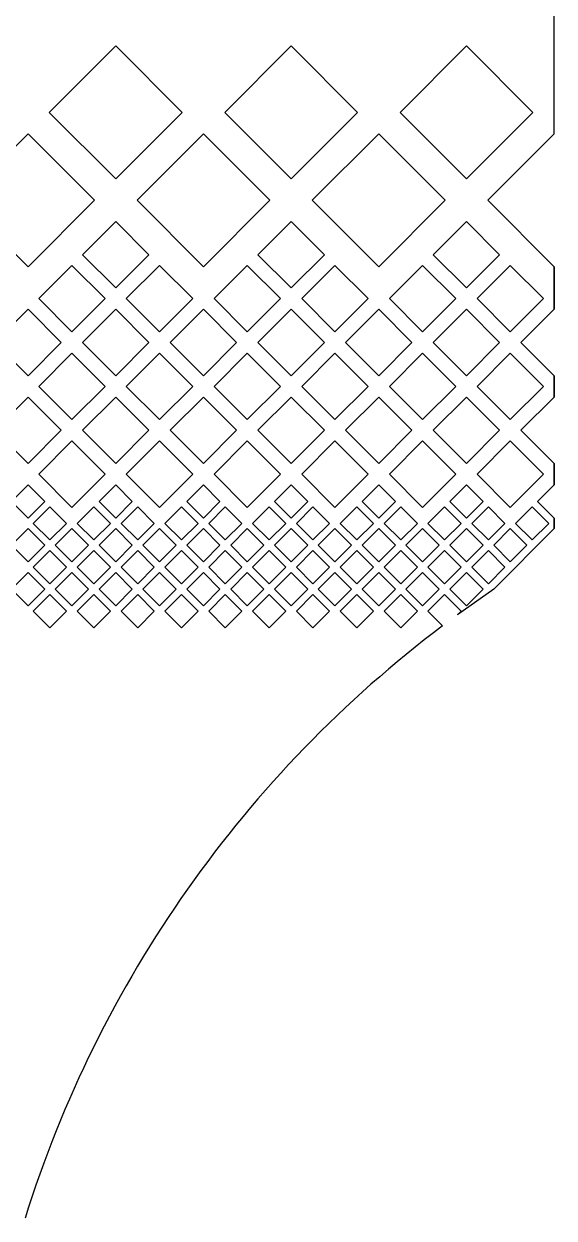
# Model space of a CAD drawing. Header units: inches. Extents: x 1277 to 1304299, y 7085 to 100777.
# Drawn here: x 1302878 to 1303443, y 94749 to 96019 of the extents above; entities that cross this region are included whole.
import ezdxf

# ---------------------------------------------------------------- set-up
doc = ezdxf.new("R2010")
doc.units = ezdxf.units.IN
doc.header["$MEASUREMENT"] = 0

msp = doc.modelspace()

# ---------------------------------------------------------------- linework, layer by layer
for p, q in [((1303442.9, 95902.5), (1303442.9, 96202.5)), ((1302976.2, 95995.9), (1302905.5, 95925.1)), ((1303046.9, 95925.1), (1302976.2, 95995.9)), ((1303162.9, 95995.9), (1303092.2, 95925.1)), ((1303233.6, 95925.1), (1303162.9, 95995.9)), ((1303349.6, 95995.9), (1303278.9, 95925.1)), ((1303420.3, 95925.1), (1303349.6, 95995.9)), ((1302905.5, 95925.1), (1302976.2, 95854.4)), ((1302976.2, 95854.4), (1303046.9, 95925.1)), ((1303092.2, 95925.1), (1303162.9, 95854.4)), ((1303162.9, 95854.4), (1303233.6, 95925.1)), ((1303278.9, 95925.1), (1303349.6, 95854.4)), ((1303349.6, 95854.4), (1303420.3, 95925.1)), ((1302882.9, 95902.5), (1302812.2, 95831.8)), ((1302953.6, 95831.8), (1302882.9, 95902.5)), ((1303069.6, 95902.5), (1302998.9, 95831.8)), ((1303140.3, 95831.8), (1303069.6, 95902.5)), ((1303256.2, 95902.5), (1303185.5, 95831.8)), ((1303326.9, 95831.8), (1303256.2, 95902.5)), ((1303442.9, 95902.5), (1303372.2, 95831.8)), ((1302812.2, 95831.8), (1302882.9, 95761.1)), ((1302882.9, 95761.1), (1302953.6, 95831.8)), ((1302998.9, 95831.8), (1303069.6, 95761.1)), ((1303069.6, 95761.1), (1303140.3, 95831.8)), ((1303185.5, 95831.8), (1303256.2, 95761.1)), ((1303256.2, 95761.1), (1303326.9, 95831.8)), ((1303372.2, 95831.8), (1303442.9, 95761.1)), ((1302976.2, 95809.2), (1302940.9, 95773.8)), ((1303011.6, 95773.8), (1302976.2, 95809.2)), ((1303162.9, 95809.2), (1303127.5, 95773.8)), ((1303198.3, 95773.8), (1303162.9, 95809.2)), ((1303349.6, 95809.2), (1303314.2, 95773.8)), ((1303384.9, 95773.8), (1303349.6, 95809.2)), ((1302929.6, 95762.5), (1302894.2, 95727.2)), ((1302964.9, 95727.2), (1302929.6, 95762.5)), ((1302940.9, 95773.8), (1302976.2, 95738.5)), ((1302976.2, 95738.5), (1303011.6, 95773.8)), ((1303022.9, 95762.5), (1302987.5, 95727.2)), ((1303058.2, 95727.2), (1303022.9, 95762.5)), ((1303116.2, 95762.5), (1303080.9, 95727.2)), ((1303151.6, 95727.2), (1303116.2, 95762.5)), ((1303127.5, 95773.8), (1303162.9, 95738.5)), ((1303162.9, 95738.5), (1303198.3, 95773.8)), ((1303209.6, 95762.5), (1303174.2, 95727.2)), ((1303244.9, 95727.2), (1303209.6, 95762.5)), ((1303302.9, 95762.5), (1303267.6, 95727.2)), ((1303338.3, 95727.2), (1303302.9, 95762.5)), ((1303314.2, 95773.8), (1303349.6, 95738.5)), ((1303349.6, 95738.5), (1303384.9, 95773.8)), ((1303396.2, 95762.5), (1303360.9, 95727.2)), ((1303431.6, 95727.2), (1303396.2, 95762.5)), ((1303442.9, 95761.1), (1303442.9, 95715.8)), ((1303442.9, 95715.8), (1303442.9, 95761.1)), ((1302894.2, 95727.2), (1302929.6, 95691.8)), ((1302929.6, 95691.8), (1302964.9, 95727.2)), ((1302987.5, 95727.2), (1303022.9, 95691.8)), ((1303022.9, 95691.8), (1303058.2, 95727.2)), ((1303080.9, 95727.2), (1303116.2, 95691.8)), ((1303116.2, 95691.8), (1303151.6, 95727.2)), ((1303174.2, 95727.2), (1303209.6, 95691.8)), ((1303209.6, 95691.8), (1303244.9, 95727.2)), ((1303267.6, 95727.2), (1303302.9, 95691.8)), ((1303302.9, 95691.8), (1303338.3, 95727.2)), ((1303360.9, 95727.2), (1303396.2, 95691.8)), ((1303396.2, 95691.8), (1303431.6, 95727.2)), ((1302882.9, 95715.8), (1302847.5, 95680.5)), ((1302918.2, 95680.5), (1302882.9, 95715.8)), ((1302976.2, 95715.8), (1302940.9, 95680.5)), ((1303011.6, 95680.5), (1302976.2, 95715.8)), ((1303069.6, 95715.8), (1303034.2, 95680.5)), ((1303104.9, 95680.5), (1303069.6, 95715.8)), ((1303162.9, 95715.8), (1303127.5, 95680.5)), ((1303198.3, 95680.5), (1303162.9, 95715.8)), ((1303256.2, 95715.8), (1303220.9, 95680.5)), ((1303291.6, 95680.5), (1303256.2, 95715.8)), ((1303349.6, 95715.8), (1303314.2, 95680.5)), ((1303384.9, 95680.5), (1303349.6, 95715.8)), ((1303442.9, 95715.8), (1303407.6, 95680.5)), ((1302847.5, 95680.5), (1302882.9, 95645.1)), ((1302882.9, 95645.1), (1302918.2, 95680.5)), ((1302940.9, 95680.5), (1302976.2, 95645.1)), ((1302976.2, 95645.1), (1303011.6, 95680.5)), ((1303034.2, 95680.5), (1303069.6, 95645.1)), ((1303069.6, 95645.1), (1303104.9, 95680.5)), ((1303127.5, 95680.5), (1303162.9, 95645.1)), ((1303162.9, 95645.1), (1303198.3, 95680.5)), ((1303220.9, 95680.5), (1303256.2, 95645.1)), ((1303256.2, 95645.1), (1303291.6, 95680.5)), ((1303314.2, 95680.5), (1303349.6, 95645.1)), ((1303349.6, 95645.1), (1303384.9, 95680.5)), ((1303407.6, 95680.5), (1303442.9, 95645.1)), ((1302929.6, 95669.2), (1302894.2, 95633.8)), ((1302964.9, 95633.8), (1302929.6, 95669.2)), ((1303022.9, 95669.2), (1302987.5, 95633.8)), ((1303058.2, 95633.8), (1303022.9, 95669.2)), ((1303116.2, 95669.2), (1303080.9, 95633.8)), ((1303151.6, 95633.8), (1303116.2, 95669.2)), ((1303209.6, 95669.2), (1303174.2, 95633.8)), ((1303244.9, 95633.8), (1303209.6, 95669.2)), ((1303302.9, 95669.2), (1303267.6, 95633.8)), ((1303338.3, 95633.8), (1303302.9, 95669.2)), ((1303396.2, 95669.2), (1303360.9, 95633.8)), ((1303431.6, 95633.8), (1303396.2, 95669.2)), ((1303442.9, 95645.1), (1303442.9, 95622.5)), ((1303442.9, 95622.5), (1303442.9, 95645.1)), ((1302882.9, 95622.5), (1302847.5, 95587.1)), ((1302882.9, 95622.5), (1302847.5, 95587.1)), ((1302882.9, 95622.5), (1302847.5, 95587.1)), ((1302918.2, 95587.1), (1302882.9, 95622.5)), ((1302918.2, 95587.1), (1302882.9, 95622.5)), ((1302918.2, 95587.1), (1302882.9, 95622.5)), ((1302894.2, 95633.8), (1302929.6, 95598.5)), ((1302929.6, 95598.5), (1302964.9, 95633.8)), ((1302976.2, 95622.5), (1302940.9, 95587.1)), ((1302976.2, 95622.5), (1302940.9, 95587.1)), ((1302976.2, 95622.5), (1302940.9, 95587.1)), ((1303011.6, 95587.1), (1302976.2, 95622.5)), ((1303011.6, 95587.1), (1302976.2, 95622.5)), ((1303011.6, 95587.1), (1302976.2, 95622.5)), ((1302987.5, 95633.8), (1303022.9, 95598.5)), ((1303022.9, 95598.5), (1303058.2, 95633.8)), ((1303069.6, 95622.5), (1303034.2, 95587.1)), ((1303069.6, 95622.5), (1303034.2, 95587.1)), ((1303069.6, 95622.5), (1303034.2, 95587.1)), ((1303104.9, 95587.1), (1303069.6, 95622.5)), ((1303104.9, 95587.1), (1303069.6, 95622.5)), ((1303104.9, 95587.1), (1303069.6, 95622.5)), ((1303080.9, 95633.8), (1303116.2, 95598.5)), ((1303116.2, 95598.5), (1303151.6, 95633.8)), ((1303162.9, 95622.5), (1303127.5, 95587.1)), ((1303162.9, 95622.5), (1303127.5, 95587.1)), ((1303162.9, 95622.5), (1303127.5, 95587.1)), ((1303198.3, 95587.1), (1303162.9, 95622.5)), ((1303198.3, 95587.1), (1303162.9, 95622.5)), ((1303198.3, 95587.1), (1303162.9, 95622.5)), ((1303174.2, 95633.8), (1303209.6, 95598.5)), ((1303209.6, 95598.5), (1303244.9, 95633.8)), ((1303256.2, 95622.5), (1303220.9, 95587.1)), ((1303256.2, 95622.5), (1303220.9, 95587.1)), ((1303256.2, 95622.5), (1303220.9, 95587.1)), ((1303291.6, 95587.1), (1303256.2, 95622.5)), ((1303291.6, 95587.1), (1303256.2, 95622.5)), ((1303291.6, 95587.1), (1303256.2, 95622.5)), ((1303267.6, 95633.8), (1303302.9, 95598.5)), ((1303302.9, 95598.5), (1303338.3, 95633.8)), ((1303349.6, 95622.5), (1303314.2, 95587.1)), ((1303349.6, 95622.5), (1303314.2, 95587.1)), ((1303349.6, 95622.5), (1303314.2, 95587.1)), ((1303384.9, 95587.1), (1303349.6, 95622.5)), ((1303384.9, 95587.1), (1303349.6, 95622.5)), ((1303384.9, 95587.1), (1303349.6, 95622.5)), ((1303360.9, 95633.8), (1303396.2, 95598.5)), ((1303396.2, 95598.5), (1303431.6, 95633.8)), ((1303442.9, 95622.5), (1303407.6, 95587.1)), ((1303442.9, 95622.5), (1303407.6, 95587.1)), ((1303442.9, 95622.5), (1303407.6, 95587.1)), ((1302847.5, 95587.1), (1302882.9, 95551.8)), ((1302847.5, 95587.1), (1302882.9, 95551.8)), ((1302847.5, 95587.1), (1302882.9, 95551.8)), ((1302882.9, 95551.8), (1302918.2, 95587.1)), ((1302882.9, 95551.8), (1302918.2, 95587.1)), ((1302882.9, 95551.8), (1302918.2, 95587.1)), ((1302940.9, 95587.1), (1302976.2, 95551.8)), ((1302940.9, 95587.1), (1302976.2, 95551.8)), ((1302940.9, 95587.1), (1302976.2, 95551.8)), ((1302976.2, 95551.8), (1303011.6, 95587.1)), ((1302976.2, 95551.8), (1303011.6, 95587.1)), ((1302976.2, 95551.8), (1303011.6, 95587.1)), ((1303034.2, 95587.1), (1303069.6, 95551.8)), ((1303034.2, 95587.1), (1303069.6, 95551.8)), ((1303034.2, 95587.1), (1303069.6, 95551.8)), ((1303069.6, 95551.8), (1303104.9, 95587.1)), ((1303069.6, 95551.8), (1303104.9, 95587.1)), ((1303069.6, 95551.8), (1303104.9, 95587.1)), ((1303127.5, 95587.1), (1303162.9, 95551.8)), ((1303127.5, 95587.1), (1303162.9, 95551.8)), ((1303127.5, 95587.1), (1303162.9, 95551.8)), ((1303162.9, 95551.8), (1303198.3, 95587.1)), ((1303162.9, 95551.8), (1303198.3, 95587.1)), ((1303162.9, 95551.8), (1303198.3, 95587.1)), ((1303220.9, 95587.1), (1303256.2, 95551.8)), ((1303220.9, 95587.1), (1303256.2, 95551.8)), ((1303220.9, 95587.1), (1303256.2, 95551.8)), ((1303256.2, 95551.8), (1303291.6, 95587.1)), ((1303256.2, 95551.8), (1303291.6, 95587.1)), ((1303256.2, 95551.8), (1303291.6, 95587.1)), ((1303314.2, 95587.1), (1303349.6, 95551.8)), ((1303314.2, 95587.1), (1303349.6, 95551.8)), ((1303314.2, 95587.1), (1303349.6, 95551.8)), ((1303349.6, 95551.8), (1303384.9, 95587.1)), ((1303349.6, 95551.8), (1303384.9, 95587.1)), ((1303349.6, 95551.8), (1303384.9, 95587.1)), ((1303407.6, 95587.1), (1303442.9, 95551.8)), ((1303407.6, 95587.1), (1303442.9, 95551.8)), ((1303407.6, 95587.1), (1303442.9, 95551.8)), ((1302929.6, 95575.8), (1302894.2, 95540.5)), ((1302929.6, 95575.8), (1302894.2, 95540.5)), ((1302929.6, 95575.8), (1302894.2, 95540.5)), ((1302964.9, 95540.5), (1302929.6, 95575.8)), ((1302964.9, 95540.5), (1302929.6, 95575.8)), ((1302964.9, 95540.5), (1302929.6, 95575.8)), ((1303022.9, 95575.8), (1302987.5, 95540.5)), ((1303022.9, 95575.8), (1302987.5, 95540.5)), ((1303022.9, 95575.8), (1302987.5, 95540.5)), ((1303058.2, 95540.5), (1303022.9, 95575.8)), ((1303058.2, 95540.5), (1303022.9, 95575.8)), ((1303058.2, 95540.5), (1303022.9, 95575.8)), ((1303116.2, 95575.8), (1303080.9, 95540.5)), ((1303116.2, 95575.8), (1303080.9, 95540.5)), ((1303116.2, 95575.8), (1303080.9, 95540.5)), ((1303151.6, 95540.5), (1303116.2, 95575.8)), ((1303151.6, 95540.5), (1303116.2, 95575.8)), ((1303151.6, 95540.5), (1303116.2, 95575.8)), ((1303209.6, 95575.8), (1303174.2, 95540.5)), ((1303209.6, 95575.8), (1303174.2, 95540.5)), ((1303209.6, 95575.8), (1303174.2, 95540.5)), ((1303244.9, 95540.5), (1303209.6, 95575.8)), ((1303244.9, 95540.5), (1303209.6, 95575.8)), ((1303244.9, 95540.5), (1303209.6, 95575.8)), ((1303302.9, 95575.8), (1303267.6, 95540.5)), ((1303302.9, 95575.8), (1303267.6, 95540.5)), ((1303302.9, 95575.8), (1303267.6, 95540.5)), ((1303338.3, 95540.5), (1303302.9, 95575.8)), ((1303338.3, 95540.5), (1303302.9, 95575.8)), ((1303338.3, 95540.5), (1303302.9, 95575.8)), ((1303396.2, 95575.8), (1303360.9, 95540.5)), ((1303396.2, 95575.8), (1303360.9, 95540.5)), ((1303396.2, 95575.8), (1303360.9, 95540.5)), ((1303431.6, 95540.5), (1303396.2, 95575.8)), ((1303431.6, 95540.5), (1303396.2, 95575.8)), ((1303431.6, 95540.5), (1303396.2, 95575.8)), ((1303442.9, 95529.2), (1303442.9, 95551.8)), ((1303442.9, 95551.8), (1303442.9, 95529.2)), ((1302894.2, 95540.5), (1302929.6, 95505.1)), ((1302894.2, 95540.5), (1302929.6, 95505.1)), ((1302894.2, 95540.5), (1302929.6, 95505.1)), ((1302929.6, 95505.1), (1302964.9, 95540.5)), ((1302929.6, 95505.1), (1302964.9, 95540.5)), ((1302929.6, 95505.1), (1302964.9, 95540.5)), ((1302987.5, 95540.5), (1303022.9, 95505.1)), ((1302987.5, 95540.5), (1303022.9, 95505.1)), ((1302987.5, 95540.5), (1303022.9, 95505.1)), ((1303022.9, 95505.1), (1303058.2, 95540.5)), ((1303022.9, 95505.1), (1303058.2, 95540.5)), ((1303022.9, 95505.1), (1303058.2, 95540.5)), ((1303080.9, 95540.5), (1303116.2, 95505.1)), ((1303080.9, 95540.5), (1303116.2, 95505.1)), ((1303080.9, 95540.5), (1303116.2, 95505.1)), ((1303116.2, 95505.1), (1303151.6, 95540.5)), ((1303116.2, 95505.1), (1303151.6, 95540.5)), ((1303116.2, 95505.1), (1303151.6, 95540.5)), ((1303174.2, 95540.5), (1303209.6, 95505.1)), ((1303174.2, 95540.5), (1303209.6, 95505.1)), ((1303174.2, 95540.5), (1303209.6, 95505.1)), ((1303209.6, 95505.1), (1303244.9, 95540.5)), ((1303209.6, 95505.1), (1303244.9, 95540.5)), ((1303209.6, 95505.1), (1303244.9, 95540.5)), ((1303267.6, 95540.5), (1303302.9, 95505.1)), ((1303267.6, 95540.5), (1303302.9, 95505.1)), ((1303267.6, 95540.5), (1303302.9, 95505.1)), ((1303302.9, 95505.1), (1303338.3, 95540.5)), ((1303302.9, 95505.1), (1303338.3, 95540.5)), ((1303302.9, 95505.1), (1303338.3, 95540.5)), ((1303360.9, 95540.5), (1303396.2, 95505.1)), ((1303360.9, 95540.5), (1303396.2, 95505.1)), ((1303360.9, 95540.5), (1303396.2, 95505.1)), ((1303396.2, 95505.1), (1303431.6, 95540.5)), ((1303396.2, 95505.1), (1303431.6, 95540.5)), ((1303396.2, 95505.1), (1303431.6, 95540.5)), ((1302882.9, 95529.2), (1302865.2, 95511.5)), ((1302900.6, 95511.5), (1302882.9, 95529.2)), ((1302976.2, 95529.2), (1302958.5, 95511.5)), ((1302993.9, 95511.5), (1302976.2, 95529.2)), ((1303069.6, 95529.2), (1303051.9, 95511.5)), ((1303087.2, 95511.5), (1303069.6, 95529.2)), ((1303162.9, 95529.2), (1303145.2, 95511.5)), ((1303180.6, 95511.5), (1303162.9, 95529.2)), ((1303256.2, 95529.2), (1303238.6, 95511.5)), ((1303273.9, 95511.5), (1303256.2, 95529.2)), ((1303349.6, 95529.2), (1303331.9, 95511.5)), ((1303367.3, 95511.5), (1303349.6, 95529.2)), ((1303442.9, 95529.2), (1303425.2, 95511.5)), ((1302865.2, 95511.5), (1302882.9, 95493.8)), ((1302882.9, 95493.8), (1302900.6, 95511.5)), ((1302958.5, 95511.5), (1302976.2, 95493.8)), ((1302976.2, 95493.8), (1302993.9, 95511.5)), ((1303051.9, 95511.5), (1303069.6, 95493.8)), ((1303069.6, 95493.8), (1303087.2, 95511.5)), ((1303145.2, 95511.5), (1303162.9, 95493.8)), ((1303162.9, 95493.8), (1303180.6, 95511.5)), ((1303238.6, 95511.5), (1303256.2, 95493.8)), ((1303256.2, 95493.8), (1303273.9, 95511.5)), ((1303331.9, 95511.5), (1303349.6, 95493.8)), ((1303349.6, 95493.8), (1303367.3, 95511.5)), ((1303425.2, 95511.5), (1303442.9, 95493.8)), ((1302906.2, 95505.8), (1302888.5, 95488.1)), ((1302923.9, 95488.1), (1302906.2, 95505.8)), ((1302952.9, 95505.8), (1302935.2, 95488.1)), ((1302970.6, 95488.1), (1302952.9, 95505.8)), ((1302999.6, 95505.8), (1302981.9, 95488.1)), ((1303017.2, 95488.1), (1302999.6, 95505.8)), ((1303046.2, 95505.8), (1303028.5, 95488.1)), ((1303063.9, 95488.1), (1303046.2, 95505.8)), ((1303092.9, 95505.8), (1303075.2, 95488.1)), ((1303110.6, 95488.1), (1303092.9, 95505.8)), ((1303139.6, 95505.8), (1303121.9, 95488.1)), ((1303157.2, 95488.1), (1303139.6, 95505.8)), ((1303186.2, 95505.8), (1303168.6, 95488.1)), ((1303203.9, 95488.1), (1303186.2, 95505.8)), ((1303232.9, 95505.8), (1303215.2, 95488.1)), ((1303250.6, 95488.1), (1303232.9, 95505.8)), ((1303279.6, 95505.8), (1303261.9, 95488.1)), ((1303297.3, 95488.1), (1303279.6, 95505.8)), ((1303326.2, 95505.8), (1303308.6, 95488.1)), ((1303343.9, 95488.1), (1303326.2, 95505.8)), ((1303372.9, 95505.8), (1303355.2, 95488.1)), ((1303390.6, 95488.1), (1303372.9, 95505.8)), ((1303419.6, 95505.8), (1303401.9, 95488.1)), ((1303437.3, 95488.1), (1303419.6, 95505.8)), ((1302882.9, 95482.5), (1302865.2, 95464.8)), ((1302900.6, 95464.8), (1302882.9, 95482.5)), ((1302888.5, 95488.1), (1302906.2, 95470.5)), ((1302906.2, 95470.5), (1302923.9, 95488.1)), ((1302929.6, 95482.5), (1302911.9, 95464.8)), ((1302947.2, 95464.8), (1302929.6, 95482.5)), ((1302935.2, 95488.1), (1302952.9, 95470.5)), ((1302952.9, 95470.5), (1302970.6, 95488.1)), ((1302976.2, 95482.5), (1302958.5, 95464.8)), ((1302993.9, 95464.8), (1302976.2, 95482.5)), ((1302981.9, 95488.1), (1302999.6, 95470.5)), ((1302999.6, 95470.5), (1303017.2, 95488.1)), ((1303022.9, 95482.5), (1303005.2, 95464.8)), ((1303040.6, 95464.8), (1303022.9, 95482.5)), ((1303028.5, 95488.1), (1303046.2, 95470.5)), ((1303046.2, 95470.5), (1303063.9, 95488.1)), ((1303069.6, 95482.5), (1303051.9, 95464.8)), ((1303087.2, 95464.8), (1303069.6, 95482.5)), ((1303075.2, 95488.1), (1303092.9, 95470.5)), ((1303092.9, 95470.5), (1303110.6, 95488.1)), ((1303116.2, 95482.5), (1303098.6, 95464.8)), ((1303133.9, 95464.8), (1303116.2, 95482.5)), ((1303121.9, 95488.1), (1303139.6, 95470.5)), ((1303139.6, 95470.5), (1303157.2, 95488.1)), ((1303162.9, 95482.5), (1303145.2, 95464.8)), ((1303180.6, 95464.8), (1303162.9, 95482.5)), ((1303168.6, 95488.1), (1303186.2, 95470.5)), ((1303186.2, 95470.5), (1303203.9, 95488.1)), ((1303209.6, 95482.5), (1303191.9, 95464.8)), ((1303227.2, 95464.8), (1303209.6, 95482.5)), ((1303215.2, 95488.1), (1303232.9, 95470.5)), ((1303232.9, 95470.5), (1303250.6, 95488.1)), ((1303256.2, 95482.5), (1303238.6, 95464.8)), ((1303273.9, 95464.8), (1303256.2, 95482.5)), ((1303261.9, 95488.1), (1303279.6, 95470.5)), ((1303279.6, 95470.5), (1303297.3, 95488.1)), ((1303302.9, 95482.5), (1303285.2, 95464.8)), ((1303320.6, 95464.8), (1303302.9, 95482.5)), ((1303308.6, 95488.1), (1303326.2, 95470.5)), ((1303326.2, 95470.5), (1303343.9, 95488.1)), ((1303349.6, 95482.5), (1303331.9, 95464.8)), ((1303367.3, 95464.8), (1303349.6, 95482.5)), ((1303355.2, 95488.1), (1303372.9, 95470.5)), ((1303372.9, 95470.5), (1303390.6, 95488.1)), ((1303396.2, 95482.5), (1303378.6, 95464.8)), ((1303442.9, 95482.5), (1303378.6, 95418.1)), ((1303413.9, 95464.8), (1303396.2, 95482.5)), ((1303401.9, 95488.1), (1303419.6, 95470.5)), ((1303419.6, 95470.5), (1303437.3, 95488.1)), ((1303442.9, 95482.5), (1303442.9, 95493.8)), ((1303442.9, 95493.8), (1303442.9, 95482.5)), ((1302865.2, 95464.8), (1302882.9, 95447.1)), ((1302882.9, 95447.1), (1302900.6, 95464.8)), ((1302906.2, 95459.2), (1302888.5, 95441.5)), ((1302923.9, 95441.5), (1302906.2, 95459.2)), ((1302911.9, 95464.8), (1302929.6, 95447.1)), ((1302929.6, 95447.1), (1302947.2, 95464.8)), ((1302952.9, 95459.2), (1302935.2, 95441.5)), ((1302970.6, 95441.5), (1302952.9, 95459.2)), ((1302958.5, 95464.8), (1302976.2, 95447.1)), ((1302976.2, 95447.1), (1302993.9, 95464.8)), ((1302999.6, 95459.2), (1302981.9, 95441.5)), ((1303017.2, 95441.5), (1302999.6, 95459.2)), ((1303005.2, 95464.8), (1303022.9, 95447.1)), ((1303022.9, 95447.1), (1303040.6, 95464.8)), ((1303046.2, 95459.2), (1303028.5, 95441.5)), ((1303063.9, 95441.5), (1303046.2, 95459.2)), ((1303051.9, 95464.8), (1303069.6, 95447.1)), ((1303069.6, 95447.1), (1303087.2, 95464.8)), ((1303092.9, 95459.2), (1303075.2, 95441.5)), ((1303110.6, 95441.5), (1303092.9, 95459.2)), ((1303098.6, 95464.8), (1303116.2, 95447.1)), ((1303116.2, 95447.1), (1303133.9, 95464.8)), ((1303139.6, 95459.2), (1303121.9, 95441.5)), ((1303157.2, 95441.5), (1303139.6, 95459.2)), ((1303145.2, 95464.8), (1303162.9, 95447.1)), ((1303162.9, 95447.1), (1303180.6, 95464.8)), ((1303186.2, 95459.2), (1303168.6, 95441.5)), ((1303203.9, 95441.5), (1303186.2, 95459.2)), ((1303191.9, 95464.8), (1303209.6, 95447.1)), ((1303209.6, 95447.1), (1303227.2, 95464.8)), ((1303232.9, 95459.2), (1303215.2, 95441.5)), ((1303250.6, 95441.5), (1303232.9, 95459.2)), ((1303238.6, 95464.8), (1303256.2, 95447.1)), ((1303256.2, 95447.1), (1303273.9, 95464.8)), ((1303279.6, 95459.2), (1303261.9, 95441.5)), ((1303297.3, 95441.5), (1303279.6, 95459.2)), ((1303285.2, 95464.8), (1303302.9, 95447.1)), ((1303302.9, 95447.1), (1303320.6, 95464.8)), ((1303326.2, 95459.2), (1303308.6, 95441.5)), ((1303343.9, 95441.5), (1303326.2, 95459.2)), ((1303331.9, 95464.8), (1303349.6, 95447.1)), ((1303349.6, 95447.1), (1303367.3, 95464.8)), ((1303372.9, 95459.2), (1303355.2, 95441.5)), ((1303390.6, 95441.5), (1303372.9, 95459.2)), ((1303378.6, 95464.8), (1303396.2, 95447.1)), ((1303396.2, 95447.1), (1303413.9, 95464.8)), ((1302882.9, 95435.8), (1302865.2, 95418.1)), ((1302900.6, 95418.1), (1302882.9, 95435.8)), ((1302888.5, 95441.5), (1302906.2, 95423.8)), ((1302906.2, 95423.8), (1302923.9, 95441.5)), ((1302929.6, 95435.8), (1302911.9, 95418.1)), ((1302947.2, 95418.1), (1302929.6, 95435.8)), ((1302935.2, 95441.5), (1302952.9, 95423.8)), ((1302952.9, 95423.8), (1302970.6, 95441.5)), ((1302976.2, 95435.8), (1302958.5, 95418.1)), ((1302993.9, 95418.1), (1302976.2, 95435.8)), ((1302981.9, 95441.5), (1302999.6, 95423.8)), ((1302999.6, 95423.8), (1303017.2, 95441.5)), ((1303022.9, 95435.8), (1303005.2, 95418.1)), ((1303040.6, 95418.1), (1303022.9, 95435.8)), ((1303028.5, 95441.5), (1303046.2, 95423.8)), ((1303046.2, 95423.8), (1303063.9, 95441.5)), ((1303069.6, 95435.8), (1303051.9, 95418.1)), ((1303087.2, 95418.1), (1303069.6, 95435.8)), ((1303075.2, 95441.5), (1303092.9, 95423.8)), ((1303092.9, 95423.8), (1303110.6, 95441.5)), ((1303116.2, 95435.8), (1303098.6, 95418.1)), ((1303133.9, 95418.1), (1303116.2, 95435.8)), ((1303121.9, 95441.5), (1303139.6, 95423.8)), ((1303139.6, 95423.8), (1303157.2, 95441.5)), ((1303162.9, 95435.8), (1303145.2, 95418.1)), ((1303180.6, 95418.1), (1303162.9, 95435.8)), ((1303168.6, 95441.5), (1303186.2, 95423.8)), ((1303186.2, 95423.8), (1303203.9, 95441.5)), ((1303209.6, 95435.8), (1303191.9, 95418.1)), ((1303227.2, 95418.1), (1303209.6, 95435.8)), ((1303215.2, 95441.5), (1303232.9, 95423.8)), ((1303232.9, 95423.8), (1303250.6, 95441.5)), ((1303256.2, 95435.8), (1303238.6, 95418.1)), ((1303273.9, 95418.1), (1303256.2, 95435.8)), ((1303261.9, 95441.5), (1303279.6, 95423.8)), ((1303279.6, 95423.8), (1303297.3, 95441.5)), ((1303302.9, 95435.8), (1303285.2, 95418.1)), ((1303320.6, 95418.1), (1303302.9, 95435.8)), ((1303308.6, 95441.5), (1303326.2, 95423.8)), ((1303326.2, 95423.8), (1303343.9, 95441.5)), ((1303349.6, 95435.8), (1303331.9, 95418.1)), ((1303367.3, 95418.1), (1303349.6, 95435.8)), ((1303355.2, 95441.5), (1303372.9, 95423.8)), ((1303372.9, 95423.8), (1303390.6, 95441.5)), ((1302865.2, 95418.1), (1302882.9, 95400.5)), ((1302882.9, 95400.5), (1302900.6, 95418.1)), ((1302906.2, 95412.5), (1302888.5, 95394.8)), ((1302923.9, 95394.8), (1302906.2, 95412.5)), ((1302911.9, 95418.1), (1302929.6, 95400.5)), ((1302929.6, 95400.5), (1302947.2, 95418.1)), ((1302952.9, 95412.5), (1302935.2, 95394.8)), ((1302970.6, 95394.8), (1302952.9, 95412.5)), ((1302958.5, 95418.1), (1302976.2, 95400.5)), ((1302976.2, 95400.5), (1302993.9, 95418.1)), ((1302999.6, 95412.5), (1302981.9, 95394.8)), ((1303017.2, 95394.8), (1302999.6, 95412.5)), ((1303005.2, 95418.1), (1303022.9, 95400.5)), ((1303022.9, 95400.5), (1303040.6, 95418.1)), ((1303046.2, 95412.5), (1303028.5, 95394.8)), ((1303063.9, 95394.8), (1303046.2, 95412.5)), ((1303051.9, 95418.1), (1303069.6, 95400.5)), ((1303069.6, 95400.5), (1303087.2, 95418.1)), ((1303092.9, 95412.5), (1303075.2, 95394.8)), ((1303110.6, 95394.8), (1303092.9, 95412.5)), ((1303098.6, 95418.1), (1303116.2, 95400.5)), ((1303116.2, 95400.5), (1303133.9, 95418.1)), ((1303139.6, 95412.5), (1303121.9, 95394.8)), ((1303157.2, 95394.8), (1303139.6, 95412.5)), ((1303145.2, 95418.1), (1303162.9, 95400.5)), ((1303162.9, 95400.5), (1303180.6, 95418.1)), ((1303186.2, 95412.5), (1303168.6, 95394.8)), ((1303203.9, 95394.8), (1303186.2, 95412.5)), ((1303191.9, 95418.1), (1303209.6, 95400.5)), ((1303209.6, 95400.5), (1303227.2, 95418.1)), ((1303232.9, 95412.5), (1303215.2, 95394.8)), ((1303250.6, 95394.8), (1303232.9, 95412.5)), ((1303238.6, 95418.1), (1303256.2, 95400.5)), ((1303256.2, 95400.5), (1303273.9, 95418.1)), ((1303279.6, 95412.5), (1303261.9, 95394.8)), ((1303297.3, 95394.8), (1303279.6, 95412.5)), ((1303285.2, 95418.1), (1303302.9, 95400.5)), ((1303302.9, 95400.5), (1303320.6, 95418.1)), ((1303326.2, 95412.5), (1303308.6, 95394.8)), ((1303343.9, 95394.8), (1303326.2, 95412.5)), ((1303331.9, 95418.1), (1303349.6, 95400.5)), ((1303378.6, 95418.1), (1303339.9, 95390.8)), ((1303349.6, 95400.5), (1303367.3, 95418.1)), ((1302888.5, 95394.8), (1302906.2, 95377.1)), ((1302906.2, 95377.1), (1302923.9, 95394.8)), ((1302935.2, 95394.8), (1302952.9, 95377.1)), ((1302952.9, 95377.1), (1302970.6, 95394.8)), ((1302981.9, 95394.8), (1302999.6, 95377.1)), ((1302999.6, 95377.1), (1303017.2, 95394.8)), ((1303028.5, 95394.8), (1303046.2, 95377.1)), ((1303046.2, 95377.1), (1303063.9, 95394.8)), ((1303075.2, 95394.8), (1303092.9, 95377.1)), ((1303092.9, 95377.1), (1303110.6, 95394.8)), ((1303121.9, 95394.8), (1303139.6, 95377.1)), ((1303139.6, 95377.1), (1303157.2, 95394.8)), ((1303168.6, 95394.8), (1303186.2, 95377.1)), ((1303186.2, 95377.1), (1303203.9, 95394.8)), ((1303215.2, 95394.8), (1303232.9, 95377.1)), ((1303232.9, 95377.1), (1303250.6, 95394.8)), ((1303261.9, 95394.8), (1303279.6, 95377.1)), ((1303279.6, 95377.1), (1303297.3, 95394.8)), ((1303308.6, 95394.8), (1303324.2, 95379.2)), ((1303339.9, 95390.8), (1303343.9, 95394.8))]:
    msp.add_line(p, q)
msp.add_arc((1304082.6, 94372.2), 1260.6, 126.9843, 162.6005)

doc.saveas('drawing.dxf')
